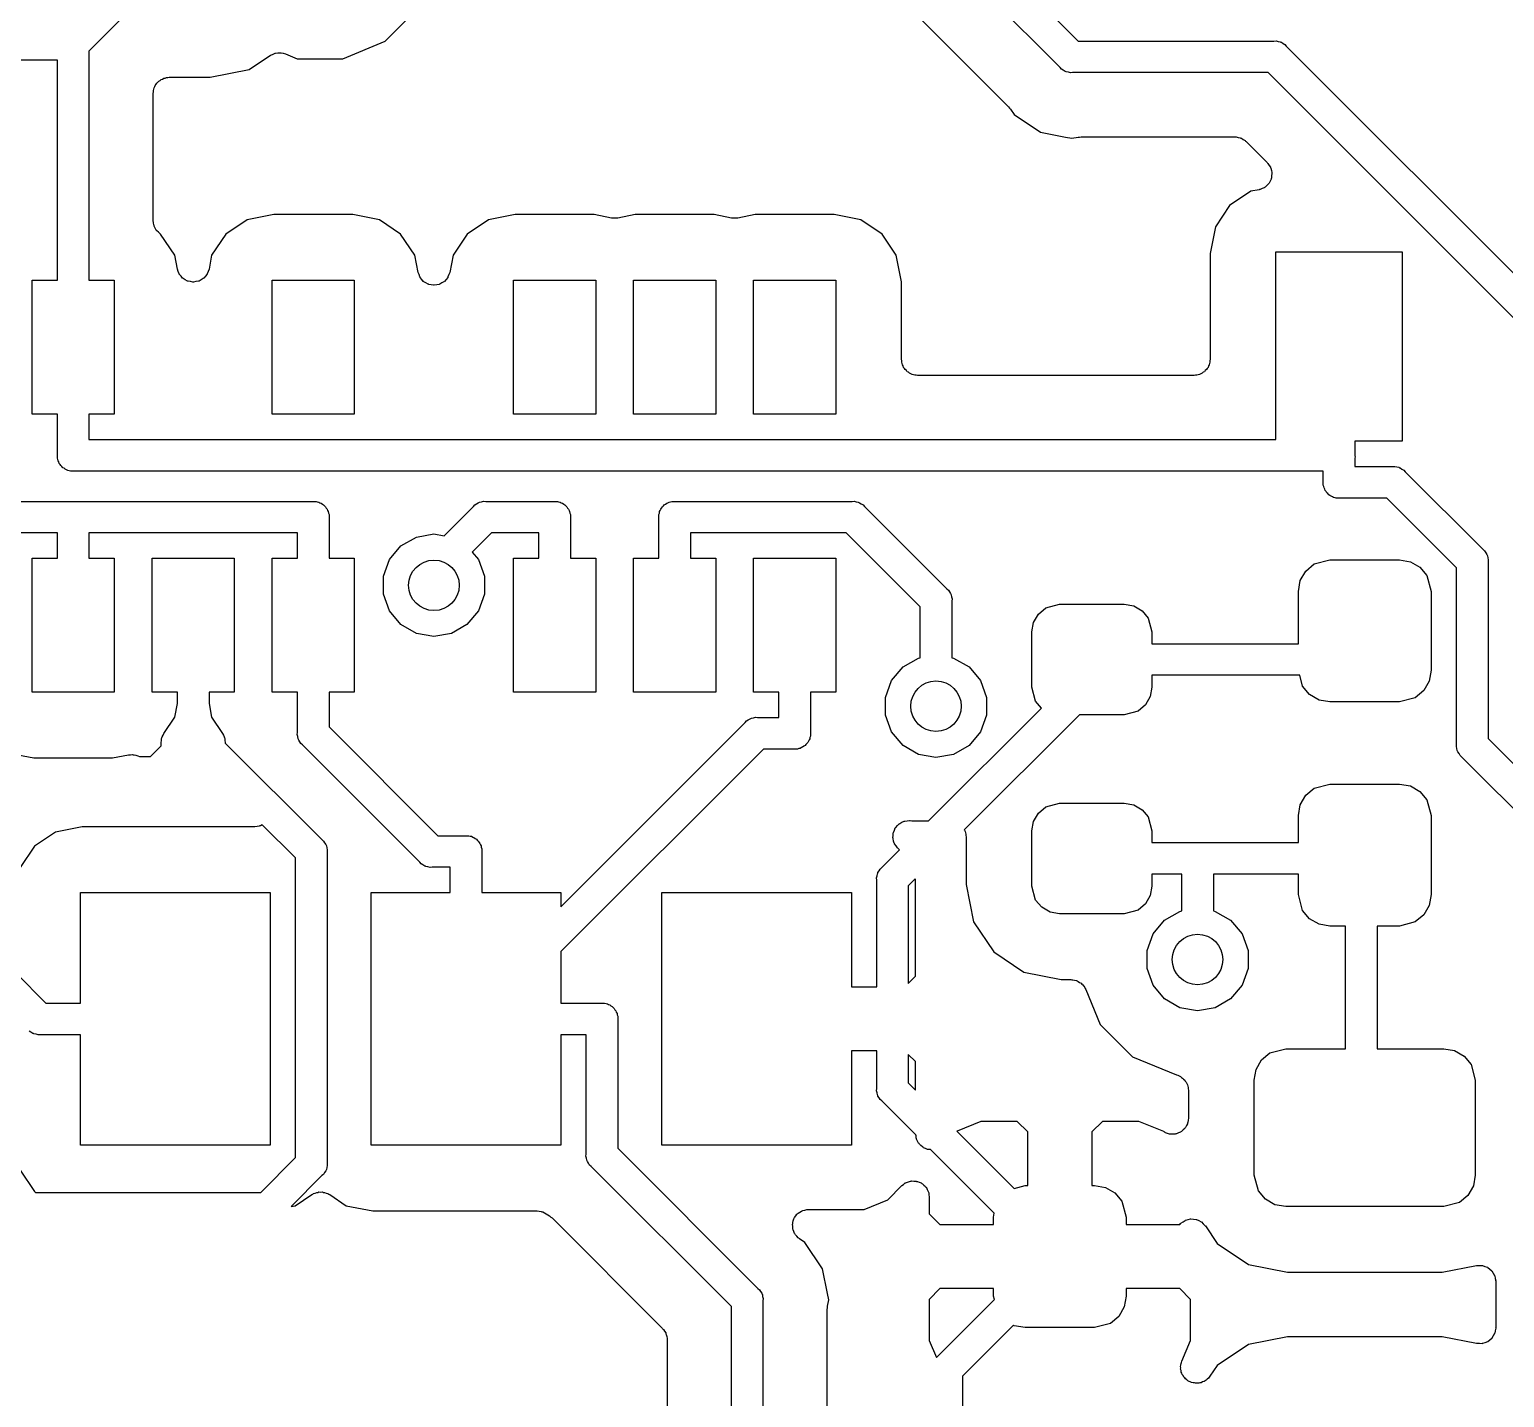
# Model space of a CAD drawing. Extents: x 10 to 287, y -200 to -10.
# Drawn here: x 130.91 to 142.58, y -125.58 to -114.75 of the extents above; entities that cross this region are included whole.
import ezdxf

# ---------------------------------------------------------------- set-up
doc = ezdxf.new("R2010")
doc.units = 0
doc.header["$MEASUREMENT"] = 0
doc.layers.add('BLACK', color=7, linetype='CONTINUOUS')

msp = doc.modelspace()

# ---------------------------------------------------------------- linework, layer by layer
at = {"layer": 'BLACK', "linetype": 'CONTINUOUS'}
for p, q in [((132.658, -108.287), (139.211, -114.84)), ((139.067, -115.049), (132.448, -108.431)), ((132.138, -108.839), (138.659, -115.36)), ((131.713, -114.588), (131.382, -114.919)), ((133.726, -114.842), (133.982, -114.586)), ((133.392, -114.98), (133.726, -114.842)), ((139.211, -114.84), (140.759, -114.84)), ((140.759, -114.84), (140.776, -114.838)), ((140.776, -114.838), (140.792, -114.843)), ((140.792, -114.843), (140.808, -114.846)), ((140.808, -114.846), (140.813, -114.848)), ((140.813, -114.848), (140.818, -114.85)), ((140.818, -114.85), (140.832, -114.859)), ((131.382, -114.919), (131.382, -116.734)), ((132.649, -115.066), (132.819, -114.953)), ((132.819, -114.953), (132.835, -114.946)), ((132.835, -114.946), (132.851, -114.938)), ((132.851, -114.938), (132.855, -114.937)), ((132.855, -114.937), (132.859, -114.935)), ((132.859, -114.935), (132.877, -114.934)), ((132.877, -114.934), (132.895, -114.932)), ((132.895, -114.932), (132.899, -114.933)), ((132.899, -114.933), (132.903, -114.932)), ((132.903, -114.932), (132.92, -114.937)), ((132.92, -114.937), (132.938, -114.941)), ((132.938, -114.941), (133.031, -114.98)), ((140.832, -114.859), (140.846, -114.868)), ((140.846, -114.868), (140.857, -114.88)), ((140.857, -114.88), (142.864, -116.888)), ((131.132, -114.992), (130.622, -114.992)), ((131.132, -116.734), (131.132, -114.992)), ((132.342, -115.127), (132.649, -115.066)), ((133.031, -114.98), (133.392, -114.98)), ((139.078, -115.062), (139.067, -115.049)), ((139.092, -115.07), (139.078, -115.062)), ((139.106, -115.08), (139.092, -115.07)), ((139.111, -115.081), (139.106, -115.08)), ((139.116, -115.084), (139.111, -115.081)), ((139.133, -115.087), (139.116, -115.084)), ((139.149, -115.091), (139.133, -115.087)), ((139.165, -115.09), (139.149, -115.091)), ((140.713, -115.09), (139.165, -115.09)), ((142.655, -117.032), (140.713, -115.09)), ((131.898, -115.211), (131.903, -115.201)), ((131.903, -115.201), (131.907, -115.191)), ((131.907, -115.191), (131.914, -115.182)), ((131.914, -115.182), (131.92, -115.173)), ((131.92, -115.173), (131.928, -115.166)), ((131.928, -115.166), (131.935, -115.157)), ((131.935, -115.157), (131.945, -115.152)), ((131.945, -115.152), (131.953, -115.144)), ((131.953, -115.144), (131.964, -115.141)), ((131.964, -115.141), (131.974, -115.135)), ((131.974, -115.135), (131.985, -115.133)), ((131.985, -115.133), (131.995, -115.129)), ((131.995, -115.129), (132.006, -115.129)), ((132.006, -115.129), (132.017, -115.127)), ((132.017, -115.127), (132.342, -115.127)), ((131.89, -115.254), (131.892, -115.243)), ((131.89, -116.261), (131.89, -115.254)), ((131.892, -115.232), (131.896, -115.222)), ((131.892, -115.243), (131.892, -115.232)), ((131.896, -115.222), (131.898, -115.211)), ((138.659, -115.36), (138.666, -115.37)), ((138.666, -115.37), (138.675, -115.379)), ((138.675, -115.379), (138.703, -115.421)), ((138.703, -115.421), (138.913, -115.561)), ((138.913, -115.561), (139.11, -115.6)), ((139.11, -115.6), (139.11, -115.6)), ((139.11, -115.6), (139.16, -115.61)), ((139.16, -115.61), (139.21, -115.6)), ((139.21, -115.6), (139.222, -115.6)), ((139.222, -115.6), (139.234, -115.598)), ((139.234, -115.598), (140.45, -115.598)), ((140.45, -115.598), (140.455, -115.599)), ((140.455, -115.599), (140.461, -115.598)), ((140.461, -115.598), (140.477, -115.603)), ((140.477, -115.603), (140.493, -115.606)), ((140.493, -115.606), (140.498, -115.608)), ((140.498, -115.608), (140.504, -115.61)), ((140.504, -115.61), (140.517, -115.619)), ((140.517, -115.619), (140.532, -115.628)), ((140.532, -115.628), (140.535, -115.632)), ((140.535, -115.632), (140.54, -115.635)), ((140.54, -115.635), (140.707, -115.802)), ((140.707, -115.802), (140.709, -115.806)), ((140.709, -115.806), (140.712, -115.808)), ((140.712, -115.808), (140.722, -115.824)), ((140.722, -115.824), (140.732, -115.838)), ((140.732, -115.838), (140.733, -115.842)), ((140.733, -115.842), (140.735, -115.846)), ((140.735, -115.846), (140.739, -115.864)), ((140.739, -115.864), (140.744, -115.881)), ((140.741, -115.907), (140.74, -115.925)), ((140.744, -115.889), (140.741, -115.907)), ((140.744, -115.881), (140.743, -115.885)), ((140.743, -115.885), (140.744, -115.889)), ((140.642, -116.017), (140.577, -116.029)), ((140.646, -116.015), (140.642, -116.017)), ((140.65, -116.015), (140.646, -116.015)), ((140.666, -116.007), (140.65, -116.015)), ((140.683, -116.001), (140.666, -116.007)), ((140.686, -115.998), (140.683, -116.001)), ((140.69, -115.996), (140.686, -115.998)), ((140.703, -115.983), (140.69, -115.996)), ((140.716, -115.971), (140.703, -115.983)), ((140.718, -115.968), (140.716, -115.971)), ((140.721, -115.965), (140.718, -115.968)), ((140.729, -115.949), (140.721, -115.965)), ((140.737, -115.933), (140.729, -115.949)), ((140.738, -115.929), (140.737, -115.933)), ((140.74, -115.925), (140.738, -115.929)), ((140.577, -116.029), (140.409, -116.142)), ((132.634, -116.255), (132.466, -116.368)), ((132.845, -116.214), (132.634, -116.255)), ((133.469, -116.214), (132.845, -116.214)), ((133.68, -116.255), (133.469, -116.214)), ((133.848, -116.368), (133.68, -116.255)), ((134.544, -116.255), (134.376, -116.368)), ((134.755, -116.214), (134.544, -116.255)), ((135.379, -116.214), (134.755, -116.214)), ((135.517, -116.241), (135.379, -116.214)), ((135.52, -116.241), (135.517, -116.241)), ((135.523, -116.242), (135.52, -116.241)), ((135.542, -116.241), (135.523, -116.242)), ((135.561, -116.242), (135.542, -116.241)), ((135.564, -116.241), (135.561, -116.242)), ((135.567, -116.241), (135.564, -116.241)), ((135.705, -116.214), (135.567, -116.241)), ((136.329, -116.214), (135.705, -116.214)), ((136.467, -116.241), (136.329, -116.214)), ((136.47, -116.241), (136.467, -116.241)), ((136.473, -116.242), (136.47, -116.241)), ((136.492, -116.241), (136.473, -116.242)), ((136.511, -116.242), (136.492, -116.241)), ((136.514, -116.241), (136.511, -116.242)), ((136.517, -116.241), (136.514, -116.241)), ((136.655, -116.214), (136.517, -116.241)), ((137.279, -116.214), (136.655, -116.214)), ((137.49, -116.255), (137.279, -116.214)), ((137.658, -116.368), (137.49, -116.255)), ((140.409, -116.142), (140.296, -116.31)), ((131.893, -116.279), (131.89, -116.261)), ((131.895, -116.296), (131.893, -116.279)), ((131.897, -116.3), (131.895, -116.296)), ((131.898, -116.304), (131.897, -116.3)), ((131.907, -116.32), (131.898, -116.304)), ((131.915, -116.336), (131.907, -116.32)), ((131.918, -116.339), (131.915, -116.336)), ((131.92, -116.343), (131.918, -116.339)), ((131.933, -116.354), (131.92, -116.343)), ((131.946, -116.367), (131.933, -116.354)), ((131.948, -116.368), (131.946, -116.367)), ((132.061, -116.536), (131.948, -116.368)), ((132.466, -116.368), (132.353, -116.536)), ((133.961, -116.536), (133.848, -116.368)), ((134.376, -116.368), (134.263, -116.536)), ((137.771, -116.536), (137.658, -116.368)), ((140.296, -116.31), (140.255, -116.521)), ((132.082, -116.646), (132.061, -116.536)), ((132.353, -116.536), (132.332, -116.646)), ((133.987, -116.671), (133.961, -116.536)), ((134.263, -116.536), (134.237, -116.671)), ((137.812, -116.747), (137.771, -116.536)), ((140.255, -116.521), (140.255, -117.359)), ((140.775, -117.994), (140.775, -116.508)), ((140.775, -116.508), (141.775, -116.508)), ((141.775, -116.508), (141.775, -118.008)), ((132.089, -116.664), (132.082, -116.646)), ((132.096, -116.682), (132.089, -116.664)), ((132.097, -116.684), (132.096, -116.682)), ((132.098, -116.687), (132.097, -116.684)), ((132.111, -116.702), (132.098, -116.687)), ((132.123, -116.717), (132.111, -116.702)), ((132.126, -116.718), (132.123, -116.717)), ((132.128, -116.72), (132.126, -116.718)), ((132.144, -116.73), (132.128, -116.72)), ((132.286, -116.72), (132.27, -116.73)), ((132.288, -116.718), (132.286, -116.72)), ((132.291, -116.717), (132.288, -116.718)), ((132.303, -116.702), (132.291, -116.717)), ((132.316, -116.687), (132.303, -116.702)), ((132.317, -116.684), (132.316, -116.687)), ((132.318, -116.682), (132.317, -116.684)), ((132.325, -116.664), (132.318, -116.682)), ((132.332, -116.646), (132.325, -116.664)), ((133.994, -116.689), (133.987, -116.671)), ((134.001, -116.707), (133.994, -116.689)), ((134.002, -116.71), (134.001, -116.707)), ((134.003, -116.712), (134.002, -116.71)), ((134.016, -116.727), (134.003, -116.712)), ((134.221, -116.712), (134.208, -116.727)), ((134.222, -116.71), (134.221, -116.712)), ((134.223, -116.707), (134.222, -116.71)), ((134.23, -116.689), (134.223, -116.707)), ((134.237, -116.671), (134.23, -116.689)), ((130.932, -117.794), (130.932, -116.734)), ((130.932, -116.734), (131.132, -116.734)), ((131.382, -116.734), (131.582, -116.734)), ((131.582, -116.734), (131.582, -117.794)), ((132.161, -116.74), (132.144, -116.73)), ((132.164, -116.74), (132.161, -116.74)), ((132.166, -116.741), (132.164, -116.74)), ((132.185, -116.744), (132.166, -116.741)), ((132.204, -116.748), (132.185, -116.744)), ((132.207, -116.748), (132.204, -116.748)), ((132.21, -116.748), (132.207, -116.748)), ((132.229, -116.744), (132.21, -116.748)), ((132.248, -116.741), (132.229, -116.744)), ((132.25, -116.74), (132.248, -116.741)), ((132.253, -116.74), (132.25, -116.74)), ((132.27, -116.73), (132.253, -116.74)), ((132.832, -117.794), (132.832, -116.734)), ((132.832, -116.734), (133.482, -116.734)), ((133.482, -116.734), (133.482, -117.794)), ((134.028, -116.742), (134.016, -116.727)), ((134.031, -116.743), (134.028, -116.742)), ((134.033, -116.745), (134.031, -116.743)), ((134.049, -116.755), (134.033, -116.745)), ((134.066, -116.765), (134.049, -116.755)), ((134.069, -116.765), (134.066, -116.765)), ((134.071, -116.767), (134.069, -116.765)), ((134.09, -116.77), (134.071, -116.767)), ((134.109, -116.773), (134.09, -116.77)), ((134.112, -116.773), (134.109, -116.773)), ((134.115, -116.773), (134.112, -116.773)), ((134.134, -116.77), (134.115, -116.773)), ((134.153, -116.767), (134.134, -116.77)), ((134.155, -116.765), (134.153, -116.767)), ((134.158, -116.765), (134.155, -116.765)), ((134.175, -116.755), (134.158, -116.765)), ((134.191, -116.745), (134.175, -116.755)), ((134.193, -116.743), (134.191, -116.745)), ((134.196, -116.742), (134.193, -116.743)), ((134.208, -116.727), (134.196, -116.742)), ((134.742, -117.794), (134.742, -116.734)), ((134.742, -116.734), (135.392, -116.734)), ((135.392, -116.734), (135.392, -117.794)), ((135.692, -117.794), (135.692, -116.734)), ((135.692, -116.734), (136.342, -116.734)), ((136.342, -116.734), (136.342, -117.794)), ((136.642, -117.794), (136.642, -116.734)), ((136.642, -116.734), (137.292, -116.734)), ((137.292, -116.734), (137.292, -117.794)), ((137.812, -117.359), (137.812, -116.747)), ((137.814, -117.37), (137.812, -117.359)), ((137.814, -117.381), (137.814, -117.37)), ((137.818, -117.392), (137.814, -117.381)), ((137.82, -117.403), (137.818, -117.392)), ((137.826, -117.412), (137.82, -117.403)), ((137.829, -117.423), (137.826, -117.412)), ((137.837, -117.431), (137.829, -117.423)), ((140.238, -117.423), (140.23, -117.431)), ((140.241, -117.412), (140.238, -117.423)), ((140.247, -117.403), (140.241, -117.412)), ((140.249, -117.392), (140.247, -117.403)), ((140.253, -117.381), (140.249, -117.392)), ((140.255, -117.359), (140.253, -117.37)), ((140.253, -117.37), (140.253, -117.381)), ((137.842, -117.441), (137.837, -117.431)), ((137.851, -117.448), (137.842, -117.441)), ((137.858, -117.457), (137.851, -117.448)), ((137.867, -117.462), (137.858, -117.457)), ((137.876, -117.469), (137.867, -117.462)), ((137.886, -117.473), (137.876, -117.469)), ((137.896, -117.479), (137.886, -117.473)), ((137.907, -117.481), (137.896, -117.479)), ((137.917, -117.484), (137.907, -117.481)), ((137.928, -117.484), (137.917, -117.484)), ((137.939, -117.486), (137.928, -117.484)), ((140.128, -117.486), (137.939, -117.486)), ((140.138, -117.484), (140.128, -117.486)), ((140.15, -117.484), (140.138, -117.484)), ((140.16, -117.481), (140.15, -117.484)), ((140.171, -117.479), (140.16, -117.481)), ((140.181, -117.473), (140.171, -117.479)), ((140.191, -117.469), (140.181, -117.473)), ((140.2, -117.462), (140.191, -117.469)), ((140.209, -117.457), (140.2, -117.462)), ((140.216, -117.448), (140.209, -117.457)), ((140.225, -117.441), (140.216, -117.448)), ((140.23, -117.431), (140.225, -117.441)), ((131.132, -117.794), (130.932, -117.794)), ((131.132, -118.097), (131.132, -117.794)), ((131.582, -117.794), (131.382, -117.794)), ((131.382, -117.794), (131.382, -117.994)), ((133.482, -117.794), (132.832, -117.794)), ((135.392, -117.794), (134.742, -117.794)), ((136.342, -117.794), (135.692, -117.794)), ((137.292, -117.794), (136.642, -117.794)), ((131.382, -117.994), (140.775, -117.994)), ((141.775, -118.008), (141.4, -118.008)), ((141.4, -118.008), (141.4, -118.122)), ((131.132, -118.141), (131.132, -118.097)), ((131.132, -118.097), (131.132, -118.097)), ((141.4, -118.122), (141.401, -118.128)), ((131.136, -118.152), (131.132, -118.141)), ((131.138, -118.163), (131.136, -118.152)), ((131.143, -118.172), (131.138, -118.163)), ((131.147, -118.183), (131.143, -118.172)), ((131.154, -118.191), (131.147, -118.183)), ((131.16, -118.201), (131.154, -118.191)), ((131.168, -118.208), (131.16, -118.201)), ((131.175, -118.217), (131.168, -118.208)), ((131.185, -118.222), (131.175, -118.217)), ((131.194, -118.229), (131.185, -118.222)), ((131.204, -118.233), (131.194, -118.229)), ((131.214, -118.239), (131.204, -118.233)), ((131.225, -118.241), (131.214, -118.239)), ((131.235, -118.244), (131.225, -118.241)), ((141.401, -118.128), (141.4, -118.144)), ((141.4, -118.144), (141.4, -118.208)), ((141.4, -118.208), (141.7, -118.208)), ((141.7, -118.208), (141.716, -118.207)), ((141.716, -118.207), (141.732, -118.211)), ((141.732, -118.211), (141.749, -118.214)), ((141.749, -118.214), (141.753, -118.217)), ((141.753, -118.217), (141.759, -118.218)), ((141.759, -118.218), (141.772, -118.228)), ((141.772, -118.228), (141.787, -118.236)), ((141.787, -118.236), (141.797, -118.249)), ((141.15, -118.244), (131.235, -118.244)), ((141.15, -118.311), (141.15, -118.244)), ((141.15, -118.355), (141.15, -118.311)), ((141.15, -118.311), (141.15, -118.311)), ((141.154, -118.366), (141.15, -118.355)), ((141.797, -118.249), (142.414, -118.865)), ((141.156, -118.377), (141.154, -118.366)), ((141.161, -118.386), (141.156, -118.377)), ((141.165, -118.397), (141.161, -118.386)), ((141.172, -118.405), (141.165, -118.397)), ((141.178, -118.415), (141.172, -118.405)), ((141.186, -118.422), (141.178, -118.415)), ((141.193, -118.431), (141.186, -118.422)), ((141.203, -118.436), (141.193, -118.431)), ((141.212, -118.443), (141.203, -118.436)), ((141.222, -118.447), (141.212, -118.443)), ((141.232, -118.453), (141.222, -118.447)), ((141.243, -118.455), (141.232, -118.453)), ((141.253, -118.458), (141.243, -118.455)), ((141.653, -118.458), (141.253, -118.458)), ((142.204, -119.009), (141.653, -118.458)), ((127.444, -118.484), (133.179, -118.484)), ((133.179, -118.484), (133.189, -118.487)), ((133.189, -118.487), (133.2, -118.489)), ((133.2, -118.489), (133.21, -118.495)), ((133.21, -118.495), (133.22, -118.499)), ((133.22, -118.499), (133.229, -118.506)), ((133.229, -118.506), (133.239, -118.511)), ((133.239, -118.511), (133.246, -118.52)), ((133.246, -118.52), (133.254, -118.527)), ((133.254, -118.527), (133.26, -118.537)), ((133.26, -118.537), (133.267, -118.545)), ((133.267, -118.545), (133.271, -118.556)), ((133.271, -118.556), (133.276, -118.565)), ((133.276, -118.565), (133.278, -118.576)), ((133.278, -118.576), (133.282, -118.587)), ((133.282, -118.587), (133.282, -118.934)), ((134.192, -118.756), (134.424, -118.524)), ((134.424, -118.524), (134.435, -118.511)), ((134.435, -118.511), (134.449, -118.503)), ((134.449, -118.503), (134.462, -118.494)), ((134.462, -118.494), (134.468, -118.492)), ((134.468, -118.492), (134.473, -118.489)), ((134.473, -118.489), (134.489, -118.487)), ((134.489, -118.487), (134.505, -118.482)), ((134.505, -118.482), (134.522, -118.484)), ((134.522, -118.484), (135.089, -118.484)), ((135.089, -118.484), (135.099, -118.487)), ((135.099, -118.487), (135.11, -118.489)), ((135.11, -118.489), (135.12, -118.495)), ((135.12, -118.495), (135.13, -118.499)), ((135.13, -118.499), (135.139, -118.506)), ((135.139, -118.506), (135.149, -118.511)), ((135.149, -118.511), (135.156, -118.52)), ((135.156, -118.52), (135.164, -118.527)), ((135.164, -118.527), (135.17, -118.537)), ((135.17, -118.537), (135.177, -118.545)), ((135.177, -118.545), (135.181, -118.556)), ((135.181, -118.556), (135.186, -118.565)), ((135.186, -118.565), (135.188, -118.576)), ((135.188, -118.576), (135.192, -118.587)), ((135.192, -118.587), (135.192, -118.934)), ((135.892, -118.587), (135.896, -118.576)), ((135.892, -118.631), (135.892, -118.587)), ((135.896, -118.576), (135.898, -118.565)), ((135.898, -118.565), (135.903, -118.556)), ((135.903, -118.556), (135.907, -118.545)), ((135.907, -118.545), (135.914, -118.537)), ((135.914, -118.537), (135.92, -118.527)), ((135.92, -118.527), (135.928, -118.52)), ((135.928, -118.52), (135.935, -118.511)), ((135.935, -118.511), (135.945, -118.506)), ((135.945, -118.506), (135.954, -118.499)), ((135.954, -118.499), (135.964, -118.495)), ((135.964, -118.495), (135.974, -118.489)), ((135.974, -118.489), (135.985, -118.487)), ((135.985, -118.487), (135.995, -118.484)), ((135.995, -118.484), (137.421, -118.484)), ((137.421, -118.484), (137.438, -118.482)), ((137.438, -118.482), (137.454, -118.487)), ((137.454, -118.487), (137.47, -118.489)), ((137.47, -118.489), (137.475, -118.492)), ((137.475, -118.492), (137.48, -118.494)), ((137.48, -118.494), (137.494, -118.503)), ((137.494, -118.503), (137.508, -118.511)), ((137.508, -118.511), (137.519, -118.524)), ((137.519, -118.524), (138.17, -119.175)), ((135.892, -118.934), (135.892, -118.631)), ((135.892, -118.631), (135.892, -118.631)), ((131.132, -118.734), (128.522, -118.734)), ((131.132, -118.934), (131.132, -118.734)), ((133.032, -118.734), (131.382, -118.734)), ((131.382, -118.734), (131.382, -118.934)), ((133.032, -118.934), (133.032, -118.734)), ((133.851, -118.836), (133.973, -118.766)), ((133.973, -118.766), (134.112, -118.741)), ((134.112, -118.741), (134.192, -118.756)), ((134.568, -118.734), (134.415, -118.887)), ((134.942, -118.734), (134.568, -118.734)), ((134.942, -118.934), (134.942, -118.734)), ((137.375, -118.734), (136.142, -118.734)), ((136.142, -118.734), (136.142, -118.934)), ((137.96, -119.319), (137.375, -118.734)), ((130.932, -119.994), (130.932, -118.934)), ((130.932, -118.934), (131.132, -118.934)), ((131.382, -118.934), (131.582, -118.934)), ((131.582, -118.934), (131.582, -119.994)), ((131.882, -119.994), (131.882, -118.934)), ((131.882, -118.934), (132.532, -118.934)), ((132.532, -118.934), (132.532, -119.994)), ((132.832, -119.994), (132.832, -118.934)), ((132.832, -118.934), (133.032, -118.934)), ((133.282, -118.934), (133.482, -118.934)), ((133.482, -118.934), (133.482, -119.994)), ((133.76, -118.945), (133.851, -118.836)), ((134.415, -118.887), (134.464, -118.945)), ((134.742, -119.994), (134.742, -118.934)), ((134.742, -118.934), (134.942, -118.934)), ((135.192, -118.934), (135.392, -118.934)), ((135.392, -118.934), (135.392, -119.994)), ((135.692, -119.994), (135.692, -118.934)), ((135.692, -118.934), (135.892, -118.934)), ((136.142, -118.934), (136.342, -118.934)), ((136.342, -118.934), (136.342, -119.994)), ((136.642, -119.994), (136.642, -118.934)), ((136.642, -118.934), (137.292, -118.934)), ((137.292, -118.934), (137.292, -119.994)), ((142.414, -118.865), (142.427, -118.876)), ((142.427, -118.876), (142.435, -118.89)), ((142.435, -118.89), (142.444, -118.904)), ((142.444, -118.904), (142.446, -118.909)), ((142.446, -118.909), (142.449, -118.914)), ((142.449, -118.914), (142.452, -118.93)), ((142.452, -118.93), (142.456, -118.946)), ((133.712, -119.077), (133.76, -118.945)), ((134.464, -118.945), (134.512, -119.077)), ((140.968, -119.11), (141.011, -119.035)), ((141.011, -119.035), (141.078, -118.979)), ((141.078, -118.979), (141.203, -118.946)), ((141.203, -118.946), (141.753, -118.946)), ((141.753, -118.946), (141.839, -118.961)), ((141.839, -118.961), (141.914, -119.004)), ((141.914, -119.004), (141.97, -119.071)), ((142.204, -120.407), (142.204, -119.009)), ((142.456, -118.946), (142.454, -118.963)), ((142.454, -118.963), (142.454, -120.361)), ((133.712, -119.218), (133.712, -119.077)), ((134.512, -119.077), (134.512, -119.218)), ((138.17, -119.175), (138.183, -119.186)), ((140.953, -119.196), (140.968, -119.11)), ((141.97, -119.071), (142.003, -119.196)), ((133.76, -119.351), (133.712, -119.218)), ((134.512, -119.218), (134.464, -119.351)), ((138.183, -119.186), (138.191, -119.2)), ((138.191, -119.2), (138.201, -119.214)), ((138.201, -119.214), (138.202, -119.219)), ((138.202, -119.219), (138.205, -119.224)), ((138.205, -119.224), (138.208, -119.24)), ((138.208, -119.24), (138.212, -119.256)), ((138.212, -119.256), (138.21, -119.273)), ((138.21, -119.273), (138.21, -119.721)), ((140.953, -119.61), (140.953, -119.196)), ((142.003, -119.196), (142.003, -119.821)), ((133.851, -119.459), (133.76, -119.351)), ((134.464, -119.351), (134.373, -119.459)), ((137.961, -119.721), (137.96, -119.319)), ((138.857, -119.442), (138.895, -119.376)), ((138.895, -119.376), (138.953, -119.327)), ((138.953, -119.327), (139.063, -119.298)), ((139.063, -119.298), (139.575, -119.298)), ((139.575, -119.298), (139.65, -119.311)), ((139.65, -119.311), (139.716, -119.349)), ((139.716, -119.349), (139.765, -119.407)), ((139.765, -119.407), (139.794, -119.517)), ((133.973, -119.529), (133.851, -119.459)), ((134.373, -119.459), (134.251, -119.529)), ((138.844, -119.517), (138.857, -119.442)), ((138.844, -119.954), (138.844, -119.517)), ((139.794, -119.517), (139.794, -119.61)), ((134.112, -119.554), (133.973, -119.529)), ((134.251, -119.529), (134.112, -119.554)), ((139.794, -119.61), (140.953, -119.61)), ((137.824, -119.794), (137.947, -119.724)), ((137.947, -119.724), (137.961, -119.721)), ((138.21, -119.721), (138.224, -119.724)), ((138.224, -119.724), (138.347, -119.794)), ((137.734, -119.902), (137.824, -119.794)), ((138.347, -119.794), (138.437, -119.902)), ((140.964, -119.86), (139.794, -119.86)), ((139.794, -119.86), (139.794, -119.954)), ((140.986, -119.946), (140.964, -119.86)), ((142.003, -119.821), (141.988, -119.907)), ((137.685, -120.035), (137.734, -119.902)), ((138.437, -119.902), (138.486, -120.035)), ((138.873, -120.064), (138.844, -119.954)), ((139.794, -119.954), (139.781, -120.029)), ((141.042, -120.013), (140.986, -119.946)), ((141.945, -119.982), (141.878, -120.038)), ((141.988, -119.907), (141.945, -119.982)), ((131.582, -119.994), (130.932, -119.994)), ((132.082, -119.994), (131.882, -119.994)), ((132.061, -120.192), (132.082, -120.084)), ((132.082, -120.084), (132.082, -119.994)), ((132.532, -119.994), (132.332, -119.994)), ((132.332, -119.994), (132.332, -120.084)), ((132.332, -120.084), (132.353, -120.192)), ((133.032, -119.994), (132.832, -119.994)), ((133.032, -120.314), (133.032, -119.994)), ((133.482, -119.994), (133.282, -119.994)), ((133.282, -119.994), (133.282, -120.268)), ((135.392, -119.994), (134.742, -119.994)), ((136.342, -119.994), (135.692, -119.994)), ((136.842, -119.994), (136.642, -119.994)), ((136.842, -120.194), (136.842, -119.994)), ((137.292, -119.994), (137.092, -119.994)), ((137.092, -119.994), (137.092, -120.341)), ((137.685, -120.176), (137.685, -120.035)), ((138.486, -120.035), (138.486, -120.176)), ((138.92, -120.12), (138.873, -120.064)), ((139.743, -120.095), (139.685, -120.144)), ((139.781, -120.029), (139.743, -120.095)), ((141.117, -120.056), (141.042, -120.013)), ((141.203, -120.071), (141.117, -120.056)), ((141.753, -120.071), (141.203, -120.071)), ((141.878, -120.038), (141.753, -120.071)), ((131.974, -120.321), (132.061, -120.192)), ((132.353, -120.192), (132.44, -120.321)), ((136.575, -120.235), (136.586, -120.222)), ((136.586, -120.222), (136.6, -120.214)), ((136.6, -120.214), (136.614, -120.204)), ((136.614, -120.204), (136.619, -120.203)), ((136.619, -120.203), (136.624, -120.2)), ((136.624, -120.2), (136.64, -120.197)), ((136.64, -120.197), (136.656, -120.193)), ((136.656, -120.193), (136.673, -120.194)), ((136.673, -120.194), (136.842, -120.194)), ((137.734, -120.308), (137.685, -120.176)), ((138.027, -121.013), (138.92, -120.12)), ((139.22, -120.173), (138.309, -121.084)), ((138.486, -120.176), (138.437, -120.308)), ((139.575, -120.173), (139.22, -120.173)), ((139.685, -120.144), (139.575, -120.173)), ((131.961, -120.348), (131.968, -120.335)), ((131.968, -120.335), (131.974, -120.321)), ((132.44, -120.321), (132.446, -120.335)), ((132.446, -120.335), (132.453, -120.348)), ((133.031, -120.33), (133.032, -120.314)), ((133.035, -120.346), (133.031, -120.33)), ((133.282, -120.268), (134.144, -121.13)), ((135.116, -121.694), (136.575, -120.235)), ((137.092, -120.341), (137.088, -120.352)), ((137.824, -120.416), (137.734, -120.308)), ((138.437, -120.308), (138.347, -120.416)), ((131.869, -120.502), (131.953, -120.418)), ((131.953, -120.392), (131.956, -120.377)), ((131.953, -120.418), (131.953, -120.392)), ((131.956, -120.377), (131.957, -120.361)), ((131.957, -120.361), (131.959, -120.355)), ((131.959, -120.355), (131.961, -120.348)), ((132.453, -120.348), (132.455, -120.355)), ((132.455, -120.355), (132.457, -120.361)), ((132.457, -120.361), (132.458, -120.377)), ((132.458, -120.377), (132.461, -120.392)), ((132.461, -120.392), (132.461, -120.397)), ((132.461, -120.397), (133.226, -121.161)), ((133.038, -120.363), (133.035, -120.346)), ((133.041, -120.368), (133.038, -120.363)), ((133.042, -120.373), (133.041, -120.368)), ((133.051, -120.387), (133.042, -120.373)), ((133.06, -120.401), (133.051, -120.387)), ((133.072, -120.412), (133.06, -120.401)), ((134, -121.339), (133.072, -120.412)), ((136.719, -120.444), (135.116, -122.047)), ((136.989, -120.444), (136.719, -120.444)), ((136.999, -120.441), (136.989, -120.444)), ((137.01, -120.439), (136.999, -120.441)), ((137.02, -120.433), (137.01, -120.439)), ((137.03, -120.429), (137.02, -120.433)), ((137.039, -120.422), (137.03, -120.429)), ((137.049, -120.417), (137.039, -120.422)), ((137.056, -120.408), (137.049, -120.417)), ((137.064, -120.401), (137.056, -120.408)), ((137.07, -120.391), (137.064, -120.401)), ((137.077, -120.383), (137.07, -120.391)), ((137.081, -120.372), (137.077, -120.383)), ((137.086, -120.363), (137.081, -120.372)), ((137.088, -120.352), (137.086, -120.363)), ((137.947, -120.487), (137.824, -120.416)), ((138.347, -120.416), (138.224, -120.487)), ((142.203, -120.423), (142.204, -120.407)), ((142.207, -120.439), (142.203, -120.423)), ((142.21, -120.456), (142.207, -120.439)), ((142.213, -120.461), (142.21, -120.456)), ((142.454, -120.361), (144.516, -122.422)), ((130.734, -120.473), (130.945, -120.514)), ((130.945, -120.514), (131.569, -120.514)), ((131.569, -120.514), (131.695, -120.49)), ((131.695, -120.49), (131.71, -120.489)), ((131.71, -120.489), (131.725, -120.487)), ((131.725, -120.487), (131.732, -120.489)), ((131.732, -120.489), (131.739, -120.489)), ((131.739, -120.489), (131.753, -120.493)), ((131.753, -120.493), (131.768, -120.497)), ((131.768, -120.497), (131.781, -120.502)), ((131.781, -120.502), (131.869, -120.502)), ((138.085, -120.511), (137.947, -120.487)), ((138.224, -120.487), (138.085, -120.511)), ((142.214, -120.466), (142.213, -120.461)), ((142.224, -120.48), (142.214, -120.466)), ((142.232, -120.494), (142.224, -120.48)), ((142.245, -120.505), (142.232, -120.494)), ((144.185, -122.445), (142.245, -120.505)), ((140.968, -120.885), (141.011, -120.81)), ((141.011, -120.81), (141.078, -120.754)), ((141.078, -120.754), (141.203, -120.721)), ((141.203, -120.721), (141.753, -120.721)), ((141.753, -120.721), (141.839, -120.736)), ((141.839, -120.736), (141.914, -120.779)), ((141.914, -120.779), (141.97, -120.846)), ((138.895, -120.951), (138.953, -120.902)), ((138.953, -120.902), (139.063, -120.873)), ((139.063, -120.873), (139.575, -120.873)), ((139.575, -120.873), (139.65, -120.886)), ((139.65, -120.886), (139.716, -120.924)), ((139.716, -120.924), (139.765, -120.982)), ((140.953, -120.971), (140.968, -120.885)), ((141.97, -120.846), (142.003, -120.971)), ((132.754, -121.043), (132.753, -121.044)), ((133.016, -121.305), (132.754, -121.043)), ((137.78, -121.05), (137.793, -121.036)), ((137.793, -121.036), (137.796, -121.035)), ((137.796, -121.035), (137.798, -121.033)), ((137.798, -121.033), (137.815, -121.024)), ((137.815, -121.024), (137.832, -121.015)), ((137.832, -121.015), (137.835, -121.015)), ((137.835, -121.015), (137.838, -121.014)), ((137.838, -121.014), (137.857, -121.012)), ((137.857, -121.012), (137.876, -121.01)), ((137.876, -121.01), (137.879, -121.01)), ((137.879, -121.01), (137.882, -121.01)), ((137.882, -121.01), (137.894, -121.013)), ((137.894, -121.013), (138.027, -121.013)), ((138.844, -121.092), (138.857, -121.017)), ((138.857, -121.017), (138.895, -120.951)), ((139.765, -120.982), (139.794, -121.092)), ((140.953, -121.185), (140.953, -120.971)), ((142.003, -120.971), (142.003, -121.596)), ((131.118, -121.101), (130.95, -121.214)), ((131.329, -121.06), (131.118, -121.101)), ((132.695, -121.06), (131.329, -121.06)), ((132.712, -121.057), (132.695, -121.06)), ((132.728, -121.055), (132.712, -121.057)), ((132.733, -121.053), (132.728, -121.055)), ((132.739, -121.052), (132.733, -121.053)), ((132.753, -121.044), (132.739, -121.052)), ((134.144, -121.13), (134.388, -121.13)), ((134.388, -121.13), (134.398, -121.133)), ((134.398, -121.133), (134.409, -121.135)), ((134.409, -121.135), (134.419, -121.141)), ((134.419, -121.141), (134.429, -121.145)), ((134.429, -121.145), (134.438, -121.152)), ((134.438, -121.152), (134.448, -121.157)), ((134.448, -121.157), (134.455, -121.166)), ((137.744, -121.148), (137.746, -121.128)), ((137.745, -121.15), (137.744, -121.148)), ((137.745, -121.153), (137.745, -121.15)), ((137.75, -121.172), (137.745, -121.153)), ((137.746, -121.128), (137.747, -121.109)), ((137.747, -121.109), (137.748, -121.106)), ((137.748, -121.104), (137.756, -121.086)), ((137.748, -121.106), (137.748, -121.104)), ((137.756, -121.086), (137.763, -121.068)), ((137.763, -121.068), (137.765, -121.066)), ((137.765, -121.066), (137.767, -121.064)), ((137.767, -121.064), (137.78, -121.05)), ((138.309, -121.084), (138.31, -121.087)), ((138.31, -121.087), (138.316, -121.097)), ((138.316, -121.097), (138.318, -121.108)), ((138.318, -121.108), (138.322, -121.118)), ((138.322, -121.118), (138.322, -121.129)), ((138.322, -121.129), (138.324, -121.14)), ((138.324, -121.14), (138.324, -121.517)), ((138.844, -121.529), (138.844, -121.092)), ((139.794, -121.092), (139.794, -121.185)), ((130.95, -121.214), (130.837, -121.382)), ((133.226, -121.161), (133.239, -121.172)), ((133.239, -121.172), (133.247, -121.186)), ((133.247, -121.186), (133.256, -121.2)), ((133.256, -121.2), (133.258, -121.205)), ((133.258, -121.205), (133.261, -121.21)), ((133.261, -121.21), (133.264, -121.227)), ((133.264, -121.227), (133.268, -121.243)), ((133.268, -121.243), (133.266, -121.259)), ((133.266, -121.259), (133.266, -123.724)), ((134.455, -121.166), (134.463, -121.173)), ((134.463, -121.173), (134.469, -121.183)), ((134.469, -121.183), (134.476, -121.191)), ((134.476, -121.191), (134.48, -121.202)), ((134.48, -121.202), (134.485, -121.211)), ((134.485, -121.211), (134.487, -121.222)), ((134.487, -121.222), (134.491, -121.233)), ((134.491, -121.233), (134.491, -121.58)), ((137.657, -121.383), (137.797, -121.243)), ((137.755, -121.19), (137.75, -121.172)), ((137.757, -121.193), (137.755, -121.19)), ((137.758, -121.195), (137.757, -121.193)), ((137.77, -121.211), (137.758, -121.195)), ((137.781, -121.226), (137.77, -121.211)), ((137.797, -121.243), (137.781, -121.226)), ((139.794, -121.185), (140.953, -121.185)), ((133.016, -123.677), (133.016, -121.305)), ((134.011, -121.352), (134, -121.339)), ((134.025, -121.36), (134.011, -121.352)), ((134.039, -121.37), (134.025, -121.36)), ((134.044, -121.371), (134.039, -121.37)), ((134.049, -121.374), (134.044, -121.371)), ((134.065, -121.377), (134.049, -121.374)), ((134.081, -121.381), (134.065, -121.377)), ((134.098, -121.38), (134.081, -121.381)), ((134.241, -121.38), (134.098, -121.38)), ((134.241, -121.58), (134.241, -121.38)), ((137.636, -121.408), (137.644, -121.394)), ((137.644, -121.394), (137.657, -121.383)), ((137.615, -121.464), (137.619, -121.448)), ((137.616, -121.481), (137.615, -121.464)), ((137.616, -122.326), (137.616, -121.481)), ((137.619, -121.448), (137.622, -121.432)), ((137.622, -121.432), (137.625, -121.427)), ((137.625, -121.427), (137.626, -121.422)), ((137.626, -121.422), (137.636, -121.408)), ((137.921, -121.472), (137.866, -121.527)), ((137.924, -121.479), (137.921, -121.472)), ((137.924, -122.242), (137.924, -121.479)), ((140.03, -121.435), (139.794, -121.435)), ((139.794, -121.435), (139.794, -121.529)), ((140.03, -121.726), (140.03, -121.435)), ((140.953, -121.435), (140.28, -121.435)), ((140.28, -121.435), (140.28, -121.726)), ((140.953, -121.596), (140.953, -121.435)), ((131.316, -122.455), (131.316, -121.58)), ((131.316, -121.58), (132.816, -121.58)), ((132.816, -121.58), (132.816, -123.58)), ((133.616, -123.58), (133.616, -121.58)), ((133.616, -121.58), (134.241, -121.58)), ((134.491, -121.58), (135.116, -121.58)), ((135.116, -121.58), (135.116, -121.694)), ((135.916, -123.58), (135.916, -121.58)), ((135.916, -121.58), (137.416, -121.58)), ((137.416, -121.58), (137.416, -122.326)), ((137.866, -121.527), (137.866, -122.299)), ((138.324, -121.517), (138.382, -121.811)), ((138.873, -121.639), (138.844, -121.529)), ((139.781, -121.604), (139.743, -121.67)), ((139.794, -121.529), (139.781, -121.604)), ((140.986, -121.721), (140.953, -121.596)), ((142.003, -121.596), (141.988, -121.682)), ((138.922, -121.697), (138.873, -121.639)), ((138.988, -121.735), (138.922, -121.697)), ((139.063, -121.748), (138.988, -121.735)), ((139.685, -121.719), (139.575, -121.748)), ((139.743, -121.67), (139.685, -121.719)), ((139.894, -121.799), (140.016, -121.729)), ((140.016, -121.729), (140.03, -121.726)), ((140.28, -121.726), (140.294, -121.729)), ((140.294, -121.729), (140.416, -121.799)), ((141.042, -121.788), (140.986, -121.721)), ((141.988, -121.682), (141.945, -121.757)), ((138.382, -121.811), (138.542, -122.05)), ((139.575, -121.748), (139.063, -121.748)), ((139.803, -121.907), (139.894, -121.799)), ((140.416, -121.799), (140.507, -121.907)), ((141.117, -121.831), (141.042, -121.788)), ((141.203, -121.846), (141.117, -121.831)), ((141.326, -121.846), (141.203, -121.846)), ((141.326, -122.816), (141.326, -121.846)), ((141.753, -121.846), (141.576, -121.846)), ((141.576, -121.846), (141.576, -122.816)), ((141.878, -121.813), (141.753, -121.846)), ((141.945, -121.757), (141.878, -121.813)), ((139.755, -122.04), (139.803, -121.907)), ((140.507, -121.907), (140.555, -122.04)), ((135.116, -122.047), (135.116, -122.455)), ((138.542, -122.05), (138.781, -122.21)), ((139.755, -122.181), (139.755, -122.04)), ((140.555, -122.04), (140.555, -122.181)), ((138.781, -122.21), (139.075, -122.268)), ((139.803, -122.313), (139.755, -122.181)), ((140.555, -122.181), (140.507, -122.313)), ((130.805, -122.218), (131.042, -122.455)), ((137.416, -122.326), (137.616, -122.326)), ((137.866, -122.299), (137.924, -122.242)), ((139.075, -122.268), (139.153, -122.268)), ((139.153, -122.268), (139.161, -122.27)), ((139.161, -122.27), (139.169, -122.27)), ((139.169, -122.27), (139.182, -122.274)), ((139.182, -122.274), (139.196, -122.276)), ((139.196, -122.276), (139.203, -122.28)), ((139.203, -122.28), (139.211, -122.283)), ((139.211, -122.283), (139.222, -122.291)), ((139.222, -122.291), (139.234, -122.298)), ((139.234, -122.298), (139.24, -122.305)), ((139.24, -122.305), (139.246, -122.31)), ((139.246, -122.31), (139.254, -122.321)), ((139.254, -122.321), (139.263, -122.332)), ((139.894, -122.422), (139.803, -122.313)), ((140.507, -122.313), (140.416, -122.422)), ((139.263, -122.332), (139.265, -122.34)), ((139.265, -122.34), (139.27, -122.347)), ((139.27, -122.347), (139.385, -122.625)), ((140.016, -122.492), (139.894, -122.422)), ((140.416, -122.422), (140.294, -122.492)), ((131.042, -122.455), (131.316, -122.455)), ((135.116, -122.455), (135.463, -122.455)), ((135.463, -122.455), (135.474, -122.459)), ((135.474, -122.459), (135.485, -122.461)), ((135.485, -122.461), (135.494, -122.466)), ((135.494, -122.466), (135.505, -122.47)), ((135.505, -122.47), (135.513, -122.477)), ((135.513, -122.477), (135.523, -122.483)), ((135.523, -122.483), (135.53, -122.491)), ((135.53, -122.491), (135.539, -122.498)), ((135.539, -122.498), (135.544, -122.508)), ((135.544, -122.508), (135.551, -122.517)), ((135.551, -122.517), (135.555, -122.527)), ((135.555, -122.527), (135.561, -122.537)), ((135.561, -122.537), (135.563, -122.548)), ((135.563, -122.548), (135.566, -122.558)), ((135.566, -122.558), (135.566, -123.604)), ((140.155, -122.517), (140.016, -122.492)), ((140.294, -122.492), (140.155, -122.517)), ((130.923, -122.686), (130.909, -122.677)), ((139.385, -122.625), (139.64, -122.88)), ((130.937, -122.695), (130.923, -122.686)), ((130.942, -122.696), (130.937, -122.695)), ((130.947, -122.699), (130.942, -122.696)), ((130.964, -122.702), (130.947, -122.699)), ((130.98, -122.706), (130.964, -122.702)), ((130.996, -122.705), (130.98, -122.706)), ((131.316, -122.705), (130.996, -122.705)), ((131.316, -123.58), (131.316, -122.705)), ((135.316, -122.705), (135.116, -122.705)), ((135.116, -122.705), (135.116, -123.58)), ((135.316, -123.65), (135.316, -122.705)), ((137.616, -122.834), (137.416, -122.834)), ((137.416, -122.834), (137.416, -123.58)), ((137.616, -123.132), (137.616, -122.834)), ((137.924, -122.918), (137.866, -122.861)), ((137.866, -122.861), (137.866, -123.086)), ((139.64, -122.88), (139.988, -123.024)), ((140.618, -122.98), (140.661, -122.905)), ((140.661, -122.905), (140.728, -122.849)), ((140.728, -122.849), (140.853, -122.816)), ((140.853, -122.816), (141.326, -122.816)), ((141.576, -122.816), (142.103, -122.816)), ((142.103, -122.816), (142.189, -122.831)), ((142.189, -122.831), (142.264, -122.874)), ((142.264, -122.874), (142.32, -122.941)), ((137.924, -123.144), (137.924, -122.918)), ((139.988, -123.024), (139.988, -123.024)), ((139.988, -123.024), (139.999, -123.026)), ((139.999, -123.026), (140.009, -123.032)), ((140.603, -123.066), (140.618, -122.98)), ((142.32, -122.941), (142.353, -123.066)), ((137.615, -123.149), (137.616, -123.132)), ((137.866, -123.086), (137.924, -123.144)), ((140.009, -123.032), (140.019, -123.035)), ((140.019, -123.035), (140.028, -123.043)), ((140.028, -123.043), (140.037, -123.048)), ((140.037, -123.048), (140.044, -123.057)), ((140.044, -123.057), (140.053, -123.064)), ((140.053, -123.064), (140.058, -123.073)), ((140.058, -123.073), (140.066, -123.082)), ((140.066, -123.082), (140.069, -123.092)), ((140.069, -123.092), (140.075, -123.102)), ((140.075, -123.102), (140.077, -123.113)), ((140.077, -123.113), (140.081, -123.123)), ((140.081, -123.123), (140.081, -123.134)), ((140.081, -123.134), (140.083, -123.145)), ((140.603, -123.816), (140.603, -123.066)), ((142.353, -123.066), (142.353, -123.816)), ((137.619, -123.165), (137.615, -123.149)), ((137.622, -123.181), (137.619, -123.165)), ((137.625, -123.186), (137.622, -123.181)), ((137.626, -123.191), (137.625, -123.186)), ((137.636, -123.205), (137.626, -123.191)), ((137.644, -123.219), (137.636, -123.205)), ((137.657, -123.23), (137.644, -123.219)), ((137.926, -123.499), (137.657, -123.23)), ((140.083, -123.145), (140.083, -123.367)), ((140.083, -123.367), (140.08, -123.383)), ((138.252, -123.468), (138.25, -123.47)), ((138.25, -123.47), (138.703, -123.922)), ((138.439, -123.391), (138.252, -123.468)), ((138.727, -123.391), (138.439, -123.391)), ((138.811, -123.475), (138.727, -123.391)), ((138.811, -123.899), (138.811, -123.475)), ((139.403, -123.391), (139.319, -123.475)), ((139.319, -123.475), (139.319, -123.899)), ((139.691, -123.391), (139.403, -123.391)), ((139.887, -123.472), (139.691, -123.391)), ((139.892, -123.477), (139.887, -123.472)), ((139.897, -123.478), (139.892, -123.477)), ((139.902, -123.482), (139.897, -123.478)), ((139.918, -123.486), (139.902, -123.482)), ((139.934, -123.492), (139.918, -123.486)), ((139.939, -123.492), (139.934, -123.492)), ((139.944, -123.493), (139.939, -123.492)), ((139.961, -123.492), (139.944, -123.493)), ((139.978, -123.492), (139.961, -123.492)), ((139.983, -123.49), (139.978, -123.492)), ((139.988, -123.489), (139.983, -123.49)), ((140.003, -123.482), (139.988, -123.489)), ((140.019, -123.477), (140.003, -123.482)), ((140.023, -123.473), (140.019, -123.477)), ((140.028, -123.471), (140.023, -123.473)), ((140.04, -123.459), (140.028, -123.471)), ((140.053, -123.448), (140.04, -123.459)), ((140.056, -123.443), (140.053, -123.448)), ((140.06, -123.439), (140.056, -123.443)), ((140.067, -123.424), (140.06, -123.439)), ((140.075, -123.41), (140.067, -123.424)), ((140.076, -123.404), (140.075, -123.41)), ((140.078, -123.399), (140.076, -123.404)), ((140.08, -123.383), (140.078, -123.399)), ((132.816, -123.58), (131.316, -123.58)), ((135.116, -123.58), (133.616, -123.58)), ((135.566, -123.604), (136.676, -124.713)), ((137.416, -123.58), (135.916, -123.58)), ((137.927, -123.506), (137.926, -123.499)), ((137.928, -123.523), (137.927, -123.506)), ((137.931, -123.528), (137.928, -123.523)), ((137.932, -123.533), (137.931, -123.528)), ((137.94, -123.548), (137.932, -123.533)), ((137.947, -123.563), (137.94, -123.548)), ((137.951, -123.567), (137.947, -123.563)), ((137.954, -123.572), (137.951, -123.567)), ((137.966, -123.582), (137.954, -123.572)), ((137.978, -123.594), (137.966, -123.582)), ((137.983, -123.596), (137.978, -123.594)), ((137.987, -123.6), (137.983, -123.596)), ((138.003, -123.606), (137.987, -123.6)), ((138.018, -123.613), (138.003, -123.606)), ((132.741, -123.953), (133.016, -123.677)), ((133.266, -123.724), (133.268, -123.74)), ((135.315, -123.666), (135.316, -123.65)), ((135.319, -123.682), (135.315, -123.666)), ((135.322, -123.699), (135.319, -123.682)), ((135.325, -123.704), (135.322, -123.699)), ((135.326, -123.709), (135.325, -123.704)), ((135.336, -123.723), (135.326, -123.709)), ((135.344, -123.737), (135.336, -123.723)), ((138.024, -123.613), (138.018, -123.613)), ((138.029, -123.615), (138.024, -123.613)), ((138.042, -123.615), (138.029, -123.615)), ((138.545, -124.119), (138.042, -123.615)), ((130.837, -123.778), (130.95, -123.946)), ((133.226, -123.821), (132.982, -124.065)), ((133.239, -123.811), (133.226, -123.821)), ((133.247, -123.796), (133.239, -123.811)), ((133.256, -123.783), (133.247, -123.796)), ((133.258, -123.777), (133.256, -123.783)), ((133.261, -123.772), (133.258, -123.777)), ((133.264, -123.756), (133.261, -123.772)), ((133.268, -123.74), (133.264, -123.756)), ((135.357, -123.748), (135.344, -123.737)), ((136.466, -124.857), (135.357, -123.748)), ((140.636, -123.941), (140.603, -123.816)), ((142.353, -123.816), (142.338, -123.902)), ((130.95, -123.946), (130.959, -123.953)), ((130.959, -123.953), (132.741, -123.953)), ((133.16, -123.963), (133.173, -123.959)), ((133.173, -123.959), (133.186, -123.953)), ((133.186, -123.953), (133.194, -123.953)), ((133.194, -123.953), (133.202, -123.95)), ((133.202, -123.95), (133.216, -123.951)), ((133.216, -123.951), (133.23, -123.95)), ((133.23, -123.95), (133.238, -123.953)), ((133.238, -123.953), (133.246, -123.953)), ((133.246, -123.953), (133.259, -123.959)), ((133.259, -123.959), (133.272, -123.963)), ((137.704, -124.011), (137.815, -123.899)), ((137.815, -123.899), (137.829, -123.89)), ((137.829, -123.89), (137.841, -123.879)), ((137.841, -123.879), (137.847, -123.877)), ((137.847, -123.877), (137.851, -123.874)), ((137.851, -123.874), (137.867, -123.87)), ((137.867, -123.87), (137.883, -123.864)), ((137.883, -123.864), (137.889, -123.864)), ((137.889, -123.864), (137.894, -123.863)), ((137.894, -123.863), (137.91, -123.864)), ((137.91, -123.864), (137.927, -123.864)), ((137.927, -123.864), (137.932, -123.866)), ((137.932, -123.866), (137.938, -123.866)), ((137.938, -123.866), (137.953, -123.873)), ((137.953, -123.873), (137.969, -123.879)), ((137.969, -123.879), (137.973, -123.883)), ((137.973, -123.883), (137.978, -123.885)), ((137.978, -123.885), (137.99, -123.897)), ((137.99, -123.897), (138.002, -123.907)), ((138.002, -123.907), (138.005, -123.912)), ((138.005, -123.912), (138.009, -123.916)), ((138.009, -123.916), (138.016, -123.931)), ((138.016, -123.931), (138.024, -123.946)), ((138.024, -123.946), (138.025, -123.951)), ((138.025, -123.951), (138.028, -123.956)), ((138.028, -123.956), (138.029, -123.973)), ((138.703, -123.922), (138.79, -123.899)), ((138.79, -123.899), (138.811, -123.899)), ((139.319, -123.899), (139.34, -123.899)), ((139.34, -123.899), (139.426, -123.914)), ((139.426, -123.914), (139.501, -123.957)), ((139.501, -123.957), (139.557, -124.024)), ((140.692, -124.008), (140.636, -123.941)), ((142.338, -123.902), (142.295, -123.977)), ((132.982, -124.065), (133.014, -124.059)), ((133.014, -124.059), (133.145, -123.971)), ((133.145, -123.971), (133.153, -123.967)), ((133.153, -123.967), (133.16, -123.963)), ((133.272, -123.963), (133.279, -123.967)), ((133.279, -123.967), (133.287, -123.971)), ((133.287, -123.971), (133.418, -124.059)), ((133.418, -124.059), (133.629, -124.1)), ((137.517, -124.088), (137.704, -124.011)), ((138.029, -123.973), (138.032, -123.989)), ((138.032, -123.989), (138.032, -124.123)), ((139.557, -124.024), (139.59, -124.149)), ((140.767, -124.051), (140.692, -124.008)), ((140.853, -124.066), (140.767, -124.051)), ((142.103, -124.066), (140.853, -124.066)), ((142.228, -124.033), (142.103, -124.066)), ((142.295, -123.977), (142.228, -124.033)), ((133.629, -124.1), (134.93, -124.1)), ((134.93, -124.1), (134.945, -124.103)), ((134.945, -124.103), (134.96, -124.104)), ((134.96, -124.104), (134.966, -124.107)), ((134.966, -124.107), (134.973, -124.108)), ((134.973, -124.108), (134.986, -124.116)), ((134.986, -124.116), (135, -124.122)), ((135, -124.122), (135.027, -124.14)), ((135.027, -124.14), (135.036, -124.149)), ((135.036, -124.149), (135.047, -124.156)), ((135.047, -124.156), (135.921, -125.03)), ((136.951, -124.193), (136.956, -124.179)), ((136.951, -124.2), (136.951, -124.193)), ((136.956, -124.179), (136.96, -124.164)), ((136.96, -124.164), (136.963, -124.158)), ((136.963, -124.158), (136.966, -124.151)), ((136.966, -124.151), (136.976, -124.14)), ((136.976, -124.14), (136.984, -124.127)), ((136.984, -124.127), (136.99, -124.123)), ((136.99, -124.123), (136.994, -124.118)), ((136.994, -124.118), (137.007, -124.11)), ((137.007, -124.11), (137.02, -124.101)), ((137.02, -124.101), (137.026, -124.099)), ((137.026, -124.099), (137.032, -124.096)), ((137.032, -124.096), (137.047, -124.093)), ((137.047, -124.093), (137.062, -124.089)), ((137.062, -124.089), (137.069, -124.089)), ((137.069, -124.089), (137.076, -124.088)), ((137.076, -124.088), (137.517, -124.088)), ((138.032, -124.123), (138.116, -124.207)), ((138.54, -124.149), (138.545, -124.119)), ((138.54, -124.207), (138.54, -124.149)), ((139.59, -124.149), (139.59, -124.207)), ((140.023, -124.198), (140.04, -124.187)), ((140.04, -124.187), (140.057, -124.175)), ((140.057, -124.175), (140.059, -124.174)), ((140.059, -124.174), (140.06, -124.174)), ((140.06, -124.174), (140.08, -124.169)), ((140.08, -124.169), (140.1, -124.163)), ((140.1, -124.163), (140.101, -124.163)), ((140.101, -124.163), (140.103, -124.163)), ((140.103, -124.163), (140.123, -124.165)), ((140.123, -124.165), (140.144, -124.167)), ((140.144, -124.167), (140.145, -124.168)), ((140.145, -124.168), (140.147, -124.168)), ((140.147, -124.168), (140.165, -124.177)), ((140.165, -124.177), (140.184, -124.186)), ((140.184, -124.186), (140.185, -124.187)), ((140.185, -124.187), (140.186, -124.187)), ((140.186, -124.187), (140.2, -124.202)), ((136.949, -124.207), (136.951, -124.2)), ((136.951, -124.222), (136.949, -124.207)), ((136.951, -124.237), (136.951, -124.222)), ((136.953, -124.244), (136.951, -124.237)), ((136.954, -124.251), (136.953, -124.244)), ((136.961, -124.264), (136.954, -124.251)), ((136.966, -124.278), (136.961, -124.264)), ((136.97, -124.284), (136.966, -124.278)), ((136.973, -124.29), (136.97, -124.284)), ((136.984, -124.301), (136.973, -124.29)), ((136.994, -124.312), (136.984, -124.301)), ((137, -124.316), (136.994, -124.312)), ((138.116, -124.207), (138.54, -124.207)), ((139.59, -124.207), (140.014, -124.207)), ((140.014, -124.207), (140.021, -124.2)), ((140.021, -124.2), (140.022, -124.199)), ((140.022, -124.199), (140.023, -124.198)), ((140.2, -124.202), (140.215, -124.217)), ((140.215, -124.217), (140.216, -124.218)), ((140.216, -124.218), (140.217, -124.219)), ((140.217, -124.219), (140.31, -124.359)), ((137.005, -124.321), (137, -124.316)), ((137.048, -124.349), (137.005, -124.321)), ((137.188, -124.558), (137.048, -124.349)), ((140.31, -124.359), (140.559, -124.525)), ((140.559, -124.525), (140.866, -124.586)), ((142.09, -124.586), (142.363, -124.532)), ((142.363, -124.532), (142.364, -124.532)), ((142.364, -124.532), (142.366, -124.532)), ((142.366, -124.532), (142.386, -124.532)), ((142.386, -124.532), (142.407, -124.531)), ((142.407, -124.531), (142.408, -124.532)), ((142.408, -124.532), (142.41, -124.532)), ((142.41, -124.532), (142.429, -124.539)), ((142.429, -124.539), (142.449, -124.545)), ((142.449, -124.545), (142.45, -124.546)), ((137.227, -124.755), (137.188, -124.558)), ((140.866, -124.586), (142.09, -124.586)), ((142.45, -124.546), (142.451, -124.547)), ((142.451, -124.547), (142.467, -124.56)), ((142.467, -124.56), (142.483, -124.573)), ((142.483, -124.573), (142.484, -124.574)), ((142.484, -124.574), (142.485, -124.575)), ((142.485, -124.575), (142.495, -124.593)), ((142.495, -124.593), (142.506, -124.611)), ((142.506, -124.611), (142.506, -124.612)), ((142.506, -124.612), (142.507, -124.613)), ((142.507, -124.613), (142.51, -124.634)), ((142.51, -124.634), (142.515, -124.654)), ((142.515, -124.654), (142.514, -124.655)), ((142.514, -124.655), (142.515, -124.657)), ((142.515, -124.657), (142.515, -125.025)), ((136.676, -124.713), (136.689, -124.724)), ((136.689, -124.724), (136.697, -124.738)), ((136.697, -124.738), (136.706, -124.752)), ((136.706, -124.752), (136.708, -124.757)), ((136.708, -124.757), (136.711, -124.762)), ((136.711, -124.762), (136.713, -124.778)), ((136.713, -124.778), (136.718, -124.794)), ((137.237, -124.805), (137.227, -124.755)), ((137.227, -124.755), (137.227, -124.755)), ((138.116, -124.715), (138.032, -124.8)), ((138.54, -124.715), (138.116, -124.715)), ((138.54, -124.774), (138.54, -124.715)), ((138.548, -124.802), (138.54, -124.774)), ((139.59, -124.774), (139.575, -124.86)), ((140.014, -124.715), (139.59, -124.715)), ((139.59, -124.715), (139.59, -124.774)), ((140.098, -124.8), (140.014, -124.715)), ((136.466, -128.755), (136.466, -124.857)), ((136.718, -124.794), (136.716, -124.811)), ((136.716, -124.811), (136.716, -128.902)), ((137.224, -124.88), (137.226, -124.868)), ((137.224, -128.805), (137.224, -124.88)), ((137.226, -124.868), (137.227, -124.855)), ((137.227, -124.855), (137.237, -124.805)), ((138.032, -124.8), (138.032, -125.125)), ((138.088, -125.261), (138.548, -124.802)), ((139.575, -124.86), (139.532, -124.935)), ((140.098, -125.125), (140.098, -124.8)), ((138.698, -125.005), (138.296, -125.407)), ((138.704, -125.009), (138.698, -125.005)), ((138.79, -125.024), (138.704, -125.009)), ((139.465, -124.991), (139.34, -125.024)), ((139.532, -124.935), (139.465, -124.991)), ((135.921, -125.03), (135.924, -125.035)), ((135.924, -125.035), (135.929, -125.038)), ((135.929, -125.038), (135.937, -125.053)), ((135.937, -125.053), (135.946, -125.066)), ((135.946, -125.066), (135.948, -125.072)), ((135.948, -125.072), (135.951, -125.077)), ((135.951, -125.077), (135.954, -125.093)), ((135.954, -125.093), (135.958, -125.109)), ((135.958, -125.109), (135.957, -125.115)), ((135.957, -125.115), (135.958, -125.12)), ((135.958, -125.12), (135.958, -127.233)), ((138.032, -125.125), (138.088, -125.261)), ((139.34, -125.024), (138.79, -125.024)), ((140.03, -125.289), (140.098, -125.125)), ((140.866, -125.096), (140.559, -125.157)), ((142.09, -125.096), (140.866, -125.096)), ((142.363, -125.15), (142.09, -125.096)), ((142.467, -125.122), (142.451, -125.135)), ((142.483, -125.109), (142.467, -125.122)), ((142.484, -125.108), (142.483, -125.109)), ((142.485, -125.107), (142.484, -125.108)), ((142.495, -125.089), (142.485, -125.107)), ((142.506, -125.071), (142.495, -125.089)), ((142.507, -125.069), (142.506, -125.07)), ((142.506, -125.07), (142.506, -125.071)), ((142.51, -125.048), (142.507, -125.069)), ((142.515, -125.028), (142.51, -125.048)), ((142.515, -125.025), (142.514, -125.027)), ((142.514, -125.027), (142.515, -125.028)), ((140.559, -125.157), (140.31, -125.323)), ((142.364, -125.15), (142.363, -125.15)), ((142.366, -125.15), (142.364, -125.15)), ((142.386, -125.15), (142.366, -125.15)), ((142.407, -125.151), (142.386, -125.15)), ((142.408, -125.15), (142.407, -125.151)), ((142.41, -125.15), (142.408, -125.15)), ((142.429, -125.143), (142.41, -125.15)), ((142.449, -125.137), (142.429, -125.143)), ((142.45, -125.136), (142.449, -125.137)), ((142.451, -125.135), (142.45, -125.136)), ((140.02, -125.332), (140.023, -125.32)), ((140.022, -125.342), (140.02, -125.332)), ((140.021, -125.352), (140.022, -125.342)), ((140.025, -125.364), (140.021, -125.352)), ((140.023, -125.32), (140.024, -125.308)), ((140.024, -125.308), (140.028, -125.299)), ((140.028, -125.299), (140.03, -125.289)), ((140.31, -125.323), (140.253, -125.408)), ((138.296, -125.407), (138.296, -126.773)), ((140.026, -125.376), (140.025, -125.364)), ((140.031, -125.385), (140.026, -125.376)), ((140.033, -125.394), (140.031, -125.385)), ((140.041, -125.404), (140.033, -125.394)), ((140.047, -125.415), (140.041, -125.404)), ((140.054, -125.422), (140.047, -125.415)), ((140.06, -125.43), (140.054, -125.422)), ((140.07, -125.436), (140.06, -125.43)), ((140.079, -125.445), (140.07, -125.436)), ((140.088, -125.449), (140.079, -125.445)), ((140.096, -125.454), (140.088, -125.449)), ((140.108, -125.457), (140.096, -125.454)), ((140.12, -125.462), (140.108, -125.457)), ((140.13, -125.462), (140.12, -125.462)), ((140.139, -125.464), (140.13, -125.462)), ((140.151, -125.463), (140.139, -125.464)), ((140.164, -125.464), (140.151, -125.463)), ((140.173, -125.461), (140.164, -125.464)), ((140.183, -125.46), (140.173, -125.461)), ((140.194, -125.454), (140.183, -125.46)), ((140.206, -125.45), (140.194, -125.454)), ((140.214, -125.444), (140.206, -125.45)), ((140.222, -125.44), (140.214, -125.444)), ((140.231, -125.431), (140.222, -125.44)), ((140.241, -125.424), (140.231, -125.431)), ((140.246, -125.415), (140.241, -125.424)), ((140.253, -125.408), (140.246, -125.415))]:
    msp.add_line(p, q, dxfattribs=at)
at = {"layer": 'BLACK'}
for centre in [(134.112, -119.148), (138.085, -120.105), (140.155, -122.11)]:
    msp.add_circle(centre, 0.2, dxfattribs=at)

doc.saveas('drawing.dxf')
